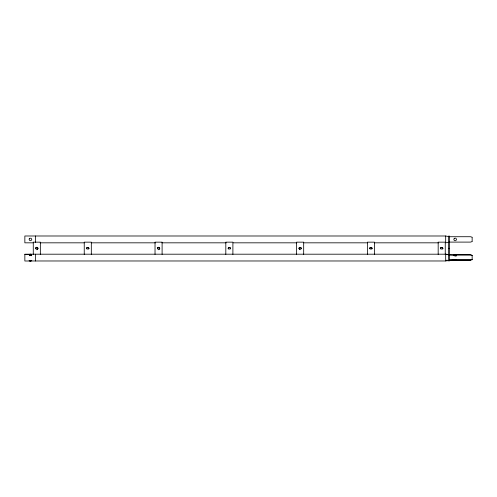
<?xml version="1.0" encoding="UTF-8"?>
<svg xmlns="http://www.w3.org/2000/svg" width="497" height="497" viewBox="0 0 497 497"><rect width="100%" height="100%" fill="white"/><g stroke="black" fill="none" stroke-linecap="round" stroke-linejoin="round"><path stroke-width="0.75" d="M456.109 256.154L456.507 255.495L456.14 255.216L453.817 255.495M35.61 248.711L35.964 247.972L36.815 247.661L37.666 247.978L38.014 248.711M86.577 248.711L86.925 247.978L87.776 247.661L88.628 247.978L88.982 248.711M157.363 248.711L157.717 247.972L158.568 247.661L159.419 247.978L159.767 248.711M228.148 248.711L228.502 247.972L229.353 247.661L230.204 247.978L230.558 248.711M298.933 248.711L299.287 247.972L300.138 247.661L300.989 247.978L301.344 248.711M369.725 248.711L370.072 247.972L370.924 247.661L371.775 247.978L372.129 248.711M440.51 248.711L440.864 247.972L441.709 247.661L442.56 247.972L442.914 248.711M445.679 254.197L24.85 254.197L24.85 261.006L30.534 261.006L31.777 260.577M453.817 255.259L454.401 254.918L470.535 254.918L472.15 255.427M456.507 259.583L454.208 259.869M456.507 259.912L445.679 260.894M456.507 259.844L449.499 260.173M31.118 255.762L31.597 255.439M36.815 249.755L37.666 249.444M158.568 249.755L159.419 249.444M31.777 254.992L31.118 254.619L29.286 254.775L29.764 255.762M31.597 260.763L29.777 260.956L29.106 260.577M472.15 241.592L470.535 242.101L449.499 242.101L445.679 242.828L445.679 235.994L24.85 235.994L24.85 242.828L33.193 242.828M472.15 259.745L470.535 260.173L455.923 260.173M472.15 259.359L470.535 259.794L449.499 259.794M445.679 260.416L447.207 260.167M454.401 254.837L453.817 255.166L455.159 256.191L456.507 255.166L449.499 254.837L445.679 254.11L445.679 260.975L30.534 260.975M30.348 254.197L29.286 254.408L29.286 255.073L30.441 255.533L31.597 255.073L31.597 254.408L30.534 254.197M40.12 242.828L84.322 242.828M91.299 242.828L155.66 242.828M161.867 242.828L226.228 242.828M233.205 242.828L296.79 242.828M303.773 242.828L367.358 242.828M374.334 242.828L438.696 242.828M448.369 248.345L449.499 248.345M24.85 254.619L29.764 254.619M455.923 254.837L470.535 254.837L472.15 255.34M454.401 254.918L449.499 254.918L446.312 254.315M455.923 260.254L470.535 260.254M30.348 260.975L29.286 260.763M454.401 260.173L453.817 259.844M455.923 254.918L456.507 255.259M454.401 260.254L453.817 259.912M445.679 235.994L449.499 236.721L470.535 236.721L472.15 237.231M441.709 247.668L442.56 247.978M299.287 249.444L300.138 249.755M472.15 237.541L472.15 241.281M472.15 255.651L472.15 259.44M449.499 235.994L449.499 261M448.369 235.994L448.369 261M445.25 254.421L445.25 242.157L438.174 242.157L438.174 254.421M374.465 254.421L374.465 242.157L367.389 242.157L367.389 254.421M303.679 254.421L303.679 242.157L296.597 242.157L296.597 254.421M232.894 254.421L232.894 242.157L225.812 242.157L225.812 254.421M162.103 254.421L162.103 242.157L155.027 242.157L155.027 254.421M91.318 254.421L91.318 242.157L84.241 242.157L84.241 254.421M40.35 254.421L40.35 242.157L33.274 242.157L33.274 254.421M35.467 235.994L35.467 242.567M35.467 254.197L35.467 261.006M29.286 238.746L29.106 239.411L29.777 240.567L30.441 240.747L31.597 240.076L31.777 239.411L31.106 238.256L29.777 238.256L29.286 238.746M454.208 238.461L453.817 239.411L454.208 240.362L455.159 240.753L456.109 240.362L456.507 239.411L456.109 238.461L455.159 238.063L454.208 238.461M35.964 247.549L35.61 248.289L35.964 249.022L37.666 249.016L38.014 248.283L37.666 247.549L36.815 247.239L35.964 247.549M86.925 247.549L86.577 248.289L86.925 249.022L88.628 249.016L88.982 248.283L88.628 247.549L86.925 247.549M157.717 247.549L157.363 248.289L157.717 249.022L159.419 249.016L159.767 248.283L159.419 247.549L158.568 247.239L157.717 247.549M228.502 247.549L228.148 248.289L228.502 249.022L230.204 249.016L230.558 248.289L230.204 247.549L228.502 247.549M299.287 247.549L298.933 248.289L299.287 249.022L300.989 249.016L301.344 248.283L300.989 247.549L299.287 247.549M370.072 247.549L369.725 248.289L370.072 249.022L371.775 249.016L372.129 248.289L371.775 247.549L370.072 247.549M440.864 247.549L440.51 248.289L440.864 249.022L442.56 249.016L442.914 248.283L442.56 247.549L440.864 247.549"/></g></svg>
